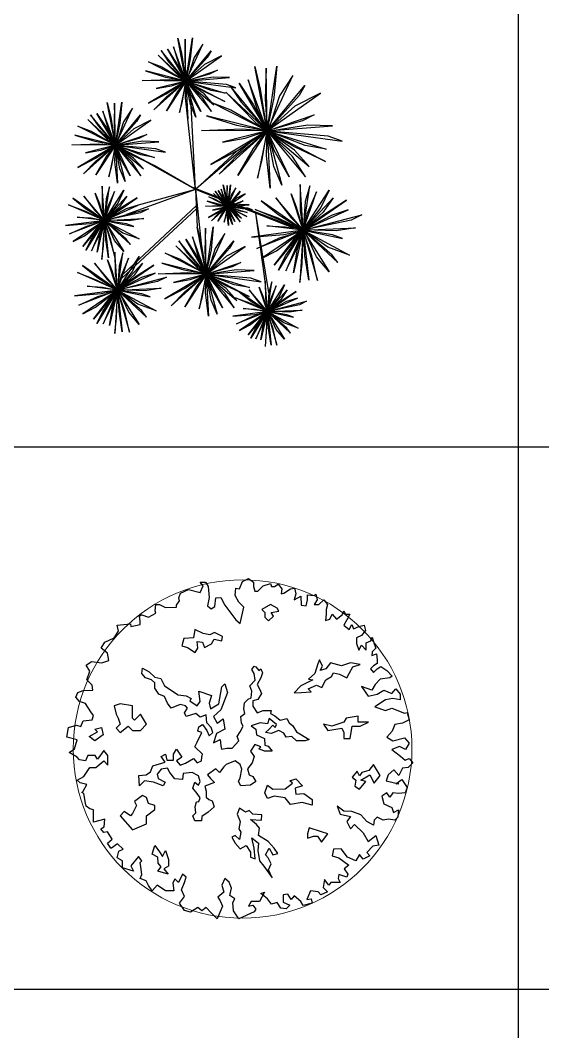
# Model space of a CAD drawing. Header units: millimetres. Extents: x -4017 to 59953, y -688 to 66564.
# Drawn here: x 44134 to 46350, y 18640 to 22935 of the extents above; entities that cross this region are included whole.
import ezdxf

# ---------------------------------------------------------------- set-up
doc = ezdxf.new("R2010")
doc.units = ezdxf.units.MM
doc.layers.add('www.cad-blocks.net', color=7, linetype='Continuous')

# ---------------------------------------------------------------- blocks, each defined once
blk = doc.blocks.new('A$C516926BB')
for p, q in [((48.7041, 38.5194), (48.7041, 0)), ((0, 11.7477), (60.3118, 11.7477)), ((0, 9.4442), (62.4121, 9.4442))]:
    blk.add_line(p, q)
blk = doc.blocks.new('A$C38D20F8C')
for p, q in [((0.4754, 1.3094), (0.491, 1.2458)), ((0.5102, 1.1273), (0.4754, 1.3094)), ((0.5072, 1.3055), (0.5051, 1.217)), ((0.5102, 1.1273), (0.5072, 1.3055)), ((0.5102, 1.1273), (0.5376, 1.3104)), ((0.5376, 1.3104), (0.5289, 1.2212)), ((0.4052, 1.2565), (0.437, 1.2093)), ((0.5102, 1.1273), (0.4052, 1.2565)), ((0.4316, 1.2624), (0.4721, 1.2009)), ((0.5102, 1.1273), (0.4316, 1.2624)), ((0.4569, 1.2724), (0.4812, 1.1911)), ((0.5102, 1.1273), (0.4569, 1.2724)), ((0.491, 1.2458), (0.5095, 1.1279)), ((0.5102, 1.1273), (0.5827, 1.2843)), ((0.5102, 1.1273), (0.6171, 1.2559)), ((0.5827, 1.2843), (0.5451, 1.2269)), ((0.6171, 1.2559), (0.6005, 1.2276)), ((0.3515, 1.2085), (0.4075, 1.1876)), ((0.5102, 1.1273), (0.3515, 1.2085)), ((0.3932, 1.2371), (0.4784, 1.1504)), ((0.5102, 1.1273), (0.3932, 1.2371)), ((0.437, 1.2093), (0.5097, 1.1287)), ((0.5051, 1.217), (0.5102, 1.1309)), ((0.5289, 1.2212), (0.5093, 1.1267)), ((0.5102, 1.1273), (0.6612, 1.2345)), ((0.5451, 1.2269), (0.5127, 1.1247)), ((0.6005, 1.2276), (0.5129, 1.1292)), ((0.6612, 1.2345), (0.5886, 1.1974)), ((0.339, 1.1706), (0.4236, 1.1441)), ((0.5102, 1.1273), (0.339, 1.1706)), ((0.4075, 1.1876), (0.5102, 1.1273)), ((0.4721, 1.2009), (0.5084, 1.1295)), ((0.4812, 1.1911), (0.5094, 1.1273)), ((0.5102, 1.1273), (0.6438, 1.1734)), ((0.5886, 1.1974), (0.5111, 1.1276)), ((0.6438, 1.1734), (0.6104, 1.156)), ((0.8024, 1.1883), (0.8259, 1.0928)), ((0.8546, 0.9151), (0.8024, 1.1883)), ((0.8501, 1.1823), (0.8469, 1.0497)), ((0.8546, 0.9151), (0.8501, 1.1823)), ((0.8546, 0.9151), (0.8957, 1.1897)), ((0.8957, 1.1897), (0.8827, 1.056)), ((0.3251, 1.1291), (0.4398, 1.1336)), ((0.5102, 1.1273), (0.3251, 1.1291)), ((0.5102, 1.1273), (0.3509, 1.0329)), ((0.5102, 1.1273), (0.3748, 1.0053)), ((0.5102, 1.1273), (0.3843, 1.0955)), ((0.4236, 1.1441), (0.5093, 1.1287)), ((0.426, 1.0724), (0.5102, 1.1273)), ((0.5102, 1.1273), (0.4275, 1.0012)), ((0.4277, 1.0599), (0.5102, 1.1273)), ((0.4398, 1.1336), (0.5091, 1.1279)), ((0.4487, 1.1069), (0.5112, 1.1274)), ((0.4719, 1.0775), (0.5102, 1.1273)), ((0.4784, 1.1504), (0.5088, 1.1297)), ((0.5102, 1.1273), (0.4831, 0.9938)), ((0.4957, 1.0418), (0.5102, 1.1273)), ((0.5081, 1.0565), (0.5102, 1.1273)), ((0.5102, 1.1273), (0.6948, 1.1417)), ((0.6179, 1.0865), (0.5102, 1.1273)), ((0.5823, 1.0548), (0.5102, 1.1273)), ((0.5296, 1.0271), (0.5102, 1.1273)), ((0.5102, 1.1273), (0.6184, 0.9973)), ((0.5102, 1.1273), (0.6769, 1.0759)), ((0.5102, 1.1273), (0.5522, 0.9735)), ((0.5102, 1.1273), (0.6754, 1.041)), ((0.5102, 1.1273), (0.629, 1.0264)), ((0.5102, 1.1273), (0.5191, 0.9656)), ((0.5102, 1.1273), (0.573, 0.9979)), ((0.5102, 1.1273), (0.7226, 1.0983)), ((0.6104, 1.156), (0.5111, 1.1276)), ((0.5302, 1.0724), (0.5111, 1.1276)), ((0.5879, 1.0729), (0.5114, 1.1269)), ((0.5874, 1.0826), (0.512, 1.1252)), ((0.6253, 1.1442), (0.5127, 1.126)), ((0.6827, 1.1126), (0.5159, 1.1265)), ((0.6948, 1.1417), (0.6253, 1.1442)), ((0.7367, 1.1178), (0.7974, 1.0255)), ((0.8546, 0.9151), (0.7367, 1.1178)), ((0.7746, 1.1327), (0.8111, 1.0108)), ((0.8546, 0.9151), (0.7746, 1.1327)), ((0.8546, 0.9151), (0.9633, 1.1506)), ((0.9633, 1.1506), (0.9069, 1.0644)), ((0.3843, 1.0955), (0.4487, 1.1069)), ((0.4275, 1.0012), (0.4719, 1.0775)), ((0.6754, 1.041), (0.5874, 1.0826)), ((0.6769, 1.0759), (0.6179, 1.0865)), ((0.6791, 1.0798), (0.8069, 0.9498)), ((0.8546, 0.9151), (0.6791, 1.0798)), ((0.7226, 1.0983), (0.6827, 1.1126)), ((0.6972, 1.1089), (0.7448, 1.0381)), ((0.8546, 0.9151), (0.6972, 1.1089)), ((0.8259, 1.0928), (0.8536, 0.916)), ((0.8546, 0.9151), (1.015, 1.108)), ((0.8546, 0.9151), (1.0811, 1.0758)), ((1.0811, 1.0758), (0.9722, 1.0203)), ((1.015, 1.108), (0.9901, 1.0655)), ((0.1761, 1.0367), (0.1917, 0.9731)), ((0.2109, 0.8545), (0.1761, 1.0367)), ((0.2079, 1.0327), (0.2057, 0.9443)), ((0.2109, 0.8545), (0.2079, 1.0327)), ((0.2109, 0.8545), (0.2383, 1.0377)), ((0.2383, 1.0377), (0.2296, 0.9485)), ((0.3509, 1.0329), (0.426, 1.0724)), ((0.3748, 1.0053), (0.4277, 1.0599)), ((0.4831, 0.9938), (0.4957, 1.0418)), ((0.5191, 0.9656), (0.5081, 1.0565)), ((0.573, 0.9979), (0.5302, 1.0724)), ((0.5509, 0.6667), (0.5312, 1.0504)), ((0.6184, 0.9973), (0.5823, 1.0548)), ((0.629, 1.0264), (0.5879, 1.0729)), ((0.6165, 1.0369), (0.7006, 1.0055)), ((0.8546, 0.9151), (0.6165, 1.0369)), ((0.7448, 1.0381), (0.8539, 0.9172)), ((0.8469, 1.0497), (0.8546, 0.9205)), ((0.8827, 1.056), (0.8532, 0.9142)), ((0.9069, 1.0644), (0.8584, 0.9112)), ((0.9901, 1.0655), (0.8586, 0.9179)), ((0.1322, 0.9897), (0.1727, 0.9282)), ((0.2109, 0.8545), (0.1322, 0.9897)), ((0.1575, 0.9997), (0.1819, 0.9184)), ((0.2109, 0.8545), (0.1575, 0.9997)), ((0.2109, 0.8545), (0.2833, 1.0116)), ((0.2833, 1.0116), (0.2458, 0.9541)), ((0.5522, 0.9735), (0.5296, 1.0271)), ((0.7006, 1.0055), (0.8546, 0.9151)), ((0.7974, 1.0255), (0.852, 0.9184)), ((0.8111, 1.0108), (0.8534, 0.9151)), ((0.9722, 1.0203), (0.856, 0.9155)), ((0.0938, 0.9644), (0.1791, 0.8777)), ((0.2109, 0.8545), (0.0938, 0.9644)), ((0.1059, 0.9838), (0.1376, 0.9366)), ((0.2109, 0.8545), (0.1059, 0.9838)), ((0.1917, 0.9731), (0.2102, 0.8552)), ((0.2296, 0.9485), (0.2099, 0.854)), ((0.2109, 0.8545), (0.3178, 0.9831)), ((0.2109, 0.8545), (0.3619, 0.9617)), ((0.2458, 0.9541), (0.2134, 0.852)), ((0.3012, 0.9548), (0.2135, 0.8564)), ((0.3619, 0.9617), (0.2893, 0.9247)), ((0.3178, 0.9831), (0.3012, 0.9548)), ((0.5509, 0.6667), (0.5191, 0.9656)), ((0.5979, 0.98), (0.7248, 0.9403)), ((0.8546, 0.9151), (0.5979, 0.98)), ((0.8069, 0.9498), (0.8526, 0.9186)), ((0.8546, 0.9151), (1.055, 0.9842)), ((1.0049, 0.9582), (0.856, 0.9155)), ((1.055, 0.9842), (1.0049, 0.9582)), ((0.0521, 0.9358), (0.1082, 0.9149)), ((0.2109, 0.8545), (0.0521, 0.9358)), ((0.1082, 0.9149), (0.2109, 0.8545)), ((0.1376, 0.9366), (0.2104, 0.856)), ((0.1727, 0.9282), (0.2091, 0.8568)), ((0.1819, 0.9184), (0.2101, 0.8546)), ((0.2057, 0.9443), (0.2108, 0.8582)), ((0.2893, 0.9247), (0.2118, 0.8549)), ((0.5769, 0.9178), (0.749, 0.9245)), ((0.8546, 0.9151), (0.5769, 0.9178)), ((0.8546, 0.9151), (0.6157, 0.7735)), ((0.8546, 0.9151), (0.6515, 0.732)), ((0.8546, 0.9151), (0.6657, 0.8674)), ((0.7248, 0.9403), (0.8532, 0.9172)), ((0.7284, 0.8327), (0.8546, 0.9151)), ((0.8546, 0.9151), (0.7306, 0.7259)), ((0.7309, 0.814), (0.8546, 0.9151)), ((0.749, 0.9245), (0.853, 0.916)), ((0.7623, 0.8844), (0.8561, 0.9152)), ((0.7971, 0.8403), (0.8546, 0.9151)), ((0.8546, 0.9151), (0.8139, 0.7149)), ((0.8328, 0.7869), (0.8546, 0.9151)), ((0.8515, 0.809), (0.8546, 0.9151)), ((0.8546, 0.9151), (1.1315, 0.9366)), ((1.0162, 0.8539), (0.8546, 0.9151)), ((0.9627, 0.8064), (0.8546, 0.9151)), ((0.8838, 0.7649), (0.8546, 0.9151)), ((0.8546, 0.9151), (1.0169, 0.7201)), ((0.8546, 0.9151), (1.1046, 0.8379)), ((0.8546, 0.9151), (0.9176, 0.6844)), ((0.8546, 0.9151), (1.1023, 0.7856)), ((0.8546, 0.9151), (1.0328, 0.7638)), ((0.8546, 0.9151), (0.868, 0.6725)), ((0.8546, 0.9151), (0.9488, 0.721)), ((0.8546, 0.9151), (1.1732, 0.8716)), ((0.8846, 0.8327), (0.856, 0.9155)), ((0.9712, 0.8336), (0.8564, 0.9145)), ((0.9704, 0.848), (0.8573, 0.9119)), ((1.0273, 0.9404), (0.8584, 0.9131)), ((1.1133, 0.893), (0.8632, 0.9139)), ((1.1315, 0.9366), (1.0273, 0.9404)), ((0.0257, 0.8563), (0.1404, 0.8609)), ((0.0397, 0.8978), (0.1243, 0.8714)), ((0.2109, 0.8545), (0.0397, 0.8978)), ((0.1243, 0.8714), (0.2099, 0.856)), ((0.1404, 0.8609), (0.2098, 0.8552)), ((0.1791, 0.8777), (0.2095, 0.8569)), ((0.2109, 0.8545), (0.3444, 0.9007)), ((0.2109, 0.8545), (0.3955, 0.8689)), ((0.311, 0.8833), (0.2118, 0.8549)), ((0.326, 0.8715), (0.2134, 0.8532)), ((0.3444, 0.9007), (0.311, 0.8833)), ((0.3955, 0.8689), (0.326, 0.8715)), ((0.7915, 0.8739), (0.5537, 0.6693)), ((0.6657, 0.8674), (0.7623, 0.8844)), ((1.1732, 0.8716), (1.1133, 0.893)), ((0.2109, 0.8545), (0.0257, 0.8563)), ((0.2109, 0.8545), (0.0516, 0.7602)), ((0.2109, 0.8545), (0.0754, 0.7325)), ((0.2109, 0.8545), (0.085, 0.8228)), ((0.085, 0.8228), (0.1493, 0.8341)), ((0.1267, 0.7996), (0.2109, 0.8545)), ((0.2109, 0.8545), (0.1282, 0.7284)), ((0.1284, 0.7872), (0.2109, 0.8545)), ((0.1493, 0.8341), (0.2119, 0.8546)), ((0.1726, 0.8047), (0.2109, 0.8545)), ((0.2109, 0.8545), (0.1837, 0.7211)), ((0.1963, 0.7691), (0.2109, 0.8545)), ((0.2088, 0.7838), (0.2109, 0.8545)), ((0.3186, 0.8138), (0.2109, 0.8545)), ((0.2829, 0.7821), (0.2109, 0.8545)), ((0.2303, 0.7544), (0.2109, 0.8545)), ((0.2109, 0.8545), (0.3191, 0.7246)), ((0.2109, 0.8545), (0.3775, 0.8031)), ((0.2109, 0.8545), (0.2529, 0.7008)), ((0.2109, 0.8545), (0.376, 0.7682)), ((0.2109, 0.8545), (0.3297, 0.7537)), ((0.2109, 0.8545), (0.2198, 0.6929)), ((0.2109, 0.8545), (0.2736, 0.7252)), ((0.2109, 0.8545), (0.4232, 0.8256)), ((0.2309, 0.7996), (0.2118, 0.8549)), ((0.2886, 0.8002), (0.212, 0.8542)), ((0.288, 0.8098), (0.2126, 0.8524)), ((0.3833, 0.8398), (0.2166, 0.8538)), ((0.4232, 0.8256), (0.3833, 0.8398)), ((0.7284, 0.8327), (0.5509, 0.6667)), ((0.6157, 0.7735), (0.7284, 0.8327)), ((0.7306, 0.7259), (0.7971, 0.8403)), ((0.9488, 0.721), (0.8846, 0.8327)), ((1.1023, 0.7856), (0.9704, 0.848)), ((1.0328, 0.7638), (0.9712, 0.8336)), ((1.1046, 0.8379), (1.0162, 0.8539)), ((0.0516, 0.7602), (0.1267, 0.7996)), ((0.0754, 0.7325), (0.1284, 0.7872)), ((0.1282, 0.7284), (0.1726, 0.8047)), ((0.2198, 0.6929), (0.2088, 0.7838)), ((0.2736, 0.7252), (0.2309, 0.7996)), ((0.3191, 0.7246), (0.2829, 0.7821)), ((0.376, 0.7682), (0.288, 0.8098)), ((0.3297, 0.7537), (0.2886, 0.8002)), ((0.5509, 0.6667), (0.2935, 0.8114)), ((0.3775, 0.8031), (0.3186, 0.8138)), ((0.6515, 0.732), (0.7309, 0.814)), ((0.8139, 0.7149), (0.8328, 0.7869)), ((0.868, 0.6725), (0.8515, 0.809)), ((1.0169, 0.7201), (0.9627, 0.8064)), ((0.1837, 0.7211), (0.1963, 0.7691)), ((0.2529, 0.7008), (0.2303, 0.7544)), ((0.5509, 0.6667), (0.376, 0.7682)), ((0.9176, 0.6844), (0.8838, 0.7649)), ((0.9948, 0.6875), (0.9952, 0.5775)), ((1.0082, 0.4936), (0.9948, 0.6875)), ((0.126, 0.6516), (0.1426, 0.6102)), ((0.1651, 0.5355), (0.126, 0.6516)), ((0.1551, 0.6809), (0.1554, 0.5984)), ((0.1651, 0.5355), (0.1551, 0.6809)), ((0.1651, 0.5355), (0.1855, 0.6775)), ((0.1651, 0.5355), (0.2473, 0.6636)), ((0.1651, 0.5355), (0.2068, 0.658)), ((0.1855, 0.6775), (0.1713, 0.6271)), ((0.2068, 0.658), (0.1769, 0.5867)), ((0.2473, 0.6636), (0.2214, 0.6082)), ((0.5509, 0.6667), (0.2584, 0.5602)), ((0.5509, 0.6667), (0.3083, 0.6)), ((1.0044, 0.4921), (0.529, 0.679)), ((0.5509, 0.6667), (0.5751, 0.4369)), ((0.5509, 0.6667), (0.5579, 0.5069)), ((0.9706, 0.5012), (0.5509, 0.6667)), ((0.6278, 0.6499), (0.6704, 0.6065)), ((0.6863, 0.595), (0.6278, 0.6499)), ((0.6338, 0.6596), (0.6497, 0.636)), ((0.6863, 0.595), (0.6338, 0.6596)), ((0.647, 0.6625), (0.6672, 0.6318)), ((0.6863, 0.595), (0.647, 0.6625)), ((0.6596, 0.6675), (0.6718, 0.6269)), ((0.6863, 0.595), (0.6596, 0.6675)), ((0.6689, 0.686), (0.6767, 0.6542)), ((0.6863, 0.595), (0.6689, 0.686)), ((0.6767, 0.6542), (0.686, 0.5953)), ((0.6848, 0.684), (0.6837, 0.6398)), ((0.6863, 0.595), (0.6848, 0.684)), ((0.6863, 0.595), (0.7, 0.6865)), ((0.6863, 0.595), (0.7225, 0.6735)), ((0.6863, 0.595), (0.7398, 0.6593)), ((0.6863, 0.595), (0.7618, 0.6485)), ((0.7315, 0.6451), (0.6876, 0.5959)), ((0.7038, 0.6447), (0.6876, 0.5937)), ((0.7, 0.6865), (0.6957, 0.6419)), ((0.7225, 0.6735), (0.7038, 0.6447)), ((0.7618, 0.6485), (0.7255, 0.63)), ((0.7398, 0.6593), (0.7315, 0.6451)), ((0.9561, 0.6485), (0.9782, 0.5932)), ((1.0082, 0.4936), (0.9561, 0.6485)), ((1.0082, 0.4936), (1.0354, 0.6829)), ((1.0082, 0.4936), (1.1177, 0.6644)), ((1.0082, 0.4936), (1.0637, 0.657)), ((1.0354, 0.6829), (1.0164, 0.6157)), ((1.0637, 0.657), (1.0238, 0.5619)), ((1.1177, 0.6644), (1.0833, 0.5905)), ((0.0124, 0.602), (0.0838, 0.5751)), ((0.1651, 0.5355), (0.0124, 0.602)), ((0.0306, 0.6294), (0.084, 0.5864)), ((0.1651, 0.5355), (0.0306, 0.6294)), ((0.0772, 0.6389), (0.1254, 0.5757)), ((0.1651, 0.5355), (0.0772, 0.6389)), ((0.1426, 0.6102), (0.1651, 0.5355)), ((0.1651, 0.5355), (0.26, 0.6388)), ((0.1651, 0.5355), (0.303, 0.6309)), ((0.1713, 0.6271), (0.1651, 0.5355)), ((0.2214, 0.6082), (0.1651, 0.5355)), ((0.26, 0.6388), (0.2285, 0.5927)), ((0.303, 0.6309), (0.2291, 0.584)), ((0.6007, 0.6166), (0.643, 0.6034)), ((0.6863, 0.595), (0.6007, 0.6166)), ((0.6069, 0.6356), (0.635, 0.6251)), ((0.6863, 0.595), (0.6069, 0.6356)), ((0.635, 0.6251), (0.6863, 0.595)), ((0.643, 0.6034), (0.6859, 0.5957)), ((0.6497, 0.636), (0.6861, 0.5957)), ((0.6672, 0.6318), (0.6854, 0.5961)), ((0.6704, 0.6065), (0.6856, 0.5961)), ((0.6718, 0.6269), (0.6859, 0.595)), ((0.6837, 0.6398), (0.6863, 0.5968)), ((0.6957, 0.6419), (0.6859, 0.5947)), ((0.6863, 0.595), (0.7531, 0.618)), ((0.6863, 0.595), (0.7786, 0.6021)), ((0.7255, 0.63), (0.6868, 0.5951)), ((0.7364, 0.6093), (0.6868, 0.5951)), ((0.7439, 0.6034), (0.6876, 0.5943)), ((0.7531, 0.618), (0.7364, 0.6093)), ((0.7786, 0.6021), (0.7439, 0.6034)), ((0.8288, 0.6188), (0.9, 0.5615)), ((1.0082, 0.4936), (0.8288, 0.6188)), ((0.891, 0.6315), (0.9552, 0.5472)), ((1.0082, 0.4936), (0.891, 0.6315)), ((1.0082, 0.4936), (1.1347, 0.6313)), ((1.0082, 0.4936), (1.192, 0.6209)), ((1.0164, 0.6157), (1.0082, 0.4936)), ((1.1347, 0.6313), (1.0927, 0.5698)), ((1.192, 0.6209), (1.0934, 0.5583)), ((0.0838, 0.5751), (0.1651, 0.5355)), ((0.084, 0.5864), (0.1651, 0.5355)), ((0.1254, 0.5757), (0.1651, 0.5355)), ((0.1554, 0.5984), (0.1651, 0.5355)), ((0.1651, 0.5355), (0.3083, 0.6)), ((0.1651, 0.5355), (0.3516, 0.585)), ((0.2568, 0.5839), (0.1651, 0.5355)), ((0.1769, 0.5867), (0.166, 0.5353)), ((0.2285, 0.5927), (0.1661, 0.5359)), ((0.2291, 0.584), (0.1665, 0.5375)), ((0.3175, 0.5678), (0.1702, 0.5368)), ((0.5548, 0.5852), (0.2374, 0.2887)), ((0.5548, 0.5988), (0.2437, 0.3076)), ((0.3083, 0.6), (0.2568, 0.5839)), ((0.3516, 0.585), (0.3175, 0.5678)), ((0.5937, 0.5959), (0.6511, 0.5981)), ((0.6863, 0.595), (0.5937, 0.5959)), ((0.6863, 0.595), (0.6067, 0.5478)), ((0.6067, 0.5478), (0.6442, 0.5675)), ((0.6863, 0.595), (0.6186, 0.5339)), ((0.6186, 0.5339), (0.6451, 0.5613)), ((0.6863, 0.595), (0.6234, 0.5791)), ((0.6234, 0.5791), (0.6555, 0.5847)), ((0.6442, 0.5675), (0.6863, 0.595)), ((0.6863, 0.595), (0.645, 0.5319)), ((0.645, 0.5319), (0.6672, 0.57)), ((0.6451, 0.5613), (0.6863, 0.595)), ((0.6511, 0.5981), (0.6858, 0.5953)), ((0.6555, 0.5847), (0.6868, 0.595)), ((0.6672, 0.57), (0.6863, 0.595)), ((0.6863, 0.595), (0.6727, 0.5282)), ((0.679, 0.5522), (0.6863, 0.595)), ((0.6853, 0.5596), (0.6863, 0.595)), ((0.6908, 0.5141), (0.6853, 0.5596)), ((0.7402, 0.5746), (0.6863, 0.595)), ((0.7224, 0.5587), (0.6863, 0.595)), ((0.696, 0.5449), (0.6863, 0.595)), ((0.6863, 0.595), (0.7404, 0.53)), ((0.6863, 0.595), (0.7696, 0.5692)), ((0.6863, 0.595), (0.7073, 0.5181)), ((0.6863, 0.595), (0.7689, 0.5518)), ((0.6863, 0.595), (0.7457, 0.5445)), ((0.6863, 0.595), (0.6908, 0.5141)), ((0.6863, 0.595), (0.7177, 0.5303)), ((0.6863, 0.595), (0.7925, 0.5805)), ((0.6963, 0.5675), (0.6868, 0.5951)), ((0.7252, 0.5678), (0.6869, 0.5948)), ((0.7249, 0.5726), (0.6872, 0.5939)), ((0.7725, 0.5876), (0.6892, 0.5946)), ((0.7177, 0.5303), (0.6963, 0.5675)), ((0.7404, 0.53), (0.7224, 0.5587)), ((0.7689, 0.5518), (0.7249, 0.5726)), ((0.7457, 0.5445), (0.7252, 0.5678)), ((0.7696, 0.5692), (0.7402, 0.5746)), ((0.7925, 0.5805), (0.7725, 0.5876)), ((0.8045, 0.5823), (0.8998, 0.5465)), ((1.0082, 0.4936), (0.8045, 0.5823)), ((0.8471, 0.2773), (0.8068, 0.5658)), ((0.8615, 0.2295), (0.8072, 0.5657)), ((0.9, 0.5615), (1.0082, 0.4936)), ((0.9782, 0.5932), (1.0082, 0.4936)), ((0.9952, 0.5775), (1.0082, 0.4936)), ((1.0833, 0.5905), (1.0082, 0.4936)), ((1.0082, 0.4936), (1.199, 0.5796)), ((1.0082, 0.4936), (1.2567, 0.5596)), ((1.0238, 0.5619), (1.0093, 0.4934)), ((1.0927, 0.5698), (1.0095, 0.4942)), ((1.199, 0.5796), (1.1304, 0.5581)), ((1.2567, 0.5596), (1.2114, 0.5367)), ((0.1651, 0.5355), (0, 0.5133)), ((0, 0.5133), (0.1029, 0.522)), ((0.1651, 0.5355), (0.0171, 0.4778)), ((0.1651, 0.5355), (0.0324, 0.4452)), ((0.0491, 0.5498), (0.1079, 0.5468)), ((0.1651, 0.5355), (0.0491, 0.5498)), ((0.1651, 0.5355), (0.0728, 0.4244)), ((0.0801, 0.4702), (0.1651, 0.5355)), ((0.1651, 0.5355), (0.0858, 0.4084)), ((0.0897, 0.5108), (0.1645, 0.5341)), ((0.1029, 0.522), (0.1642, 0.5348)), ((0.1079, 0.5468), (0.166, 0.5355)), ((0.1089, 0.454), (0.1648, 0.5341)), ((0.1651, 0.5355), (0.11, 0.406)), ((0.1651, 0.5355), (0.1337, 0.3999)), ((0.1393, 0.4655), (0.1638, 0.5333)), ((0.1393, 0.5113), (0.1642, 0.5332)), ((0.1463, 0.4752), (0.1644, 0.5354)), ((0.1651, 0.5355), (0.1543, 0.3689)), ((0.1612, 0.4275), (0.1646, 0.5348)), ((0.1923, 0.4536), (0.1642, 0.5359)), ((0.1651, 0.5355), (0.3316, 0.5432)), ((0.1651, 0.5355), (0.1823, 0.376)), ((0.1651, 0.5355), (0.3119, 0.4566)), ((0.1651, 0.5355), (0.2473, 0.4033)), ((0.1651, 0.5355), (0.21, 0.375)), ((0.1651, 0.5355), (0.2749, 0.4325)), ((0.1651, 0.5355), (0.2895, 0.5092)), ((0.1705, 0.4547), (0.1655, 0.5322)), ((0.243, 0.4816), (0.166, 0.5353)), ((0.2578, 0.5209), (0.166, 0.5353)), ((0.2074, 0.4504), (0.1671, 0.538)), ((0.2698, 0.5332), (0.1672, 0.5369)), ((0.257, 0.456), (0.1677, 0.5341)), ((0.2895, 0.5092), (0.2578, 0.5209)), ((0.3316, 0.5432), (0.2698, 0.5332)), ((0.6727, 0.5282), (0.679, 0.5522)), ((0.7073, 0.5181), (0.696, 0.5449)), ((0.8998, 0.5465), (1.0082, 0.4936)), ((0.9552, 0.5472), (1.0082, 0.4936)), ((1.1304, 0.5581), (1.0082, 0.4936)), ((1.0934, 0.5583), (1.01, 0.4963)), ((1.2114, 0.5367), (1.0149, 0.4954)), ((0.0171, 0.4778), (0.0897, 0.5108)), ((0.0728, 0.4244), (0.1393, 0.5113)), ((0.1337, 0.3999), (0.1463, 0.4752)), ((0.3119, 0.4566), (0.243, 0.4816)), ((0.5579, 0.5069), (0.5751, 0.4369)), ((0.5962, 0.3066), (0.5579, 0.5069)), ((0.5929, 0.5026), (0.5905, 0.4053)), ((0.5962, 0.3066), (0.5929, 0.5026)), ((0.5962, 0.3066), (0.6263, 0.508)), ((0.5962, 0.3066), (0.6759, 0.4793)), ((0.6263, 0.508), (0.6168, 0.4099)), ((0.6759, 0.4793), (0.6346, 0.4161)), ((1.0082, 0.4936), (0.788, 0.464)), ((0.788, 0.464), (0.9253, 0.4756)), ((1.0082, 0.4936), (0.8108, 0.4166)), ((1.0082, 0.4936), (0.8312, 0.3733)), ((0.8535, 0.5127), (0.9319, 0.5088)), ((1.0082, 0.4936), (0.8535, 0.5127)), ((1.0082, 0.4936), (0.8851, 0.3454)), ((0.8948, 0.4065), (1.0082, 0.4936)), ((1.0082, 0.4936), (0.9024, 0.3241)), ((0.9076, 0.4607), (1.0073, 0.4918)), ((0.9253, 0.4756), (1.007, 0.4927)), ((0.9319, 0.5088), (1.0094, 0.4936)), ((0.9332, 0.385), (1.0078, 0.4918)), ((1.0082, 0.4936), (0.9346, 0.321)), ((1.0082, 0.4936), (0.9662, 0.3129)), ((0.9737, 0.4002), (1.0064, 0.4907)), ((0.9737, 0.4613), (1.0069, 0.4905)), ((0.9831, 0.4133), (1.0072, 0.4935)), ((1.0082, 0.4936), (0.9938, 0.2715)), ((1.0029, 0.3496), (1.0075, 0.4927)), ((1.0444, 0.3845), (1.007, 0.4941)), ((1.0082, 0.4936), (1.2301, 0.5039)), ((1.0082, 0.4936), (1.031, 0.281)), ((1.0082, 0.4936), (1.2039, 0.3884)), ((1.0082, 0.4936), (1.1178, 0.3174)), ((1.0082, 0.4936), (1.068, 0.2796)), ((1.0082, 0.4936), (1.1546, 0.3563)), ((1.0082, 0.4936), (1.1741, 0.4585)), ((1.0154, 0.3859), (1.0087, 0.4892)), ((1.112, 0.4217), (1.0093, 0.4934)), ((1.1317, 0.4742), (1.0093, 0.4934)), ((1.0645, 0.3802), (1.0108, 0.497)), ((1.1478, 0.4905), (1.011, 0.4955)), ((1.1306, 0.3876), (1.0116, 0.4917)), ((1.1741, 0.4585), (1.1317, 0.4742)), ((1.2301, 0.5039), (1.1478, 0.4905)), ((0.0324, 0.4452), (0.0801, 0.4702)), ((0.0858, 0.4084), (0.1089, 0.454)), ((0.11, 0.406), (0.1393, 0.4655)), ((0.1823, 0.376), (0.1705, 0.4547)), ((0.21, 0.375), (0.1923, 0.4536)), ((0.2473, 0.4033), (0.2074, 0.4504)), ((0.2749, 0.4325), (0.257, 0.456)), ((0.4807, 0.4487), (0.5156, 0.3968)), ((0.5962, 0.3066), (0.4807, 0.4487)), ((0.5097, 0.4552), (0.5542, 0.3876)), ((0.5962, 0.3066), (0.5097, 0.4552)), ((0.5375, 0.4662), (0.5643, 0.3768)), ((0.5962, 0.3066), (0.5375, 0.4662)), ((0.5751, 0.4369), (0.5955, 0.3073)), ((0.5962, 0.3066), (0.7138, 0.448)), ((0.7138, 0.448), (0.6956, 0.4169)), ((0.8108, 0.4166), (0.9076, 0.4607)), ((0.8851, 0.3454), (0.9737, 0.4613)), ((0.1543, 0.3689), (0.1612, 0.4275)), ((0.2094, 0.4011), (0.2097, 0.3095)), ((0.2206, 0.2396), (0.2094, 0.4011)), ((0.2206, 0.2396), (0.2432, 0.3973)), ((0.2432, 0.3973), (0.2274, 0.3413)), ((0.4216, 0.3959), (0.4832, 0.3729)), ((0.5962, 0.3066), (0.4216, 0.3959)), ((0.4674, 0.4274), (0.5612, 0.332)), ((0.5962, 0.3066), (0.4674, 0.4274)), ((0.5156, 0.3968), (0.5956, 0.3081)), ((0.5542, 0.3876), (0.5942, 0.309)), ((0.5905, 0.4053), (0.5961, 0.3106)), ((0.6168, 0.4099), (0.5952, 0.3059)), ((0.5962, 0.3066), (0.7623, 0.4245)), ((0.6346, 0.4161), (0.599, 0.3038)), ((0.6956, 0.4169), (0.5991, 0.3086)), ((0.7623, 0.4245), (0.6824, 0.3837)), ((0.8312, 0.3733), (0.8948, 0.4065)), ((0.9346, 0.321), (0.9737, 0.4002)), ((0.9662, 0.3129), (0.9831, 0.4133)), ((1.2039, 0.3884), (1.112, 0.4217)), ((1.1546, 0.3563), (1.1306, 0.3876)), ((0.0711, 0.3439), (0.1304, 0.2962)), ((0.2206, 0.2396), (0.0711, 0.3439)), ((0.1229, 0.3544), (0.1764, 0.2842)), ((0.2206, 0.2396), (0.1229, 0.3544)), ((0.1771, 0.3686), (0.1955, 0.3225)), ((0.2206, 0.2396), (0.1771, 0.3686)), ((0.2206, 0.2396), (0.3118, 0.3819)), ((0.2206, 0.2396), (0.2668, 0.3757)), ((0.2206, 0.2396), (0.326, 0.3543)), ((0.2206, 0.2396), (0.3737, 0.3456)), ((0.2668, 0.3757), (0.2336, 0.2965)), ((0.3118, 0.3819), (0.2831, 0.3203)), ((0.326, 0.3543), (0.291, 0.3031)), ((0.3737, 0.3456), (0.2916, 0.2935)), ((0.4079, 0.3542), (0.501, 0.3251)), ((0.5962, 0.3066), (0.4079, 0.3542)), ((0.4832, 0.3729), (0.5962, 0.3066)), ((0.5643, 0.3768), (0.5953, 0.3066)), ((0.5962, 0.3066), (0.7431, 0.3573)), ((0.6824, 0.3837), (0.5972, 0.3069)), ((0.7431, 0.3573), (0.7064, 0.3382)), ((0.9024, 0.3241), (0.9332, 0.385)), ((0.9938, 0.2715), (1.0029, 0.3496)), ((1.031, 0.281), (1.0154, 0.3859)), ((1.068, 0.2796), (1.0444, 0.3845)), ((1.1178, 0.3174), (1.0645, 0.3802)), ((0.0508, 0.3135), (0.1302, 0.2836)), ((0.2206, 0.2396), (0.0508, 0.3135)), ((0.1955, 0.3225), (0.2206, 0.2396)), ((0.2097, 0.3095), (0.2206, 0.2396)), ((0.2274, 0.3413), (0.2206, 0.2396)), ((0.2831, 0.3203), (0.2206, 0.2396)), ((0.2206, 0.2396), (0.3796, 0.3112)), ((0.291, 0.3031), (0.2216, 0.24)), ((0.3796, 0.3112), (0.3224, 0.2933)), ((0.3926, 0.3085), (0.5187, 0.3135)), ((0.5962, 0.3066), (0.3926, 0.3085)), ((0.5962, 0.3066), (0.421, 0.2028)), ((0.5962, 0.3066), (0.4472, 0.1723)), ((0.5962, 0.3066), (0.4577, 0.2716)), ((0.501, 0.3251), (0.5952, 0.3081)), ((0.5036, 0.2462), (0.5962, 0.3066)), ((0.5962, 0.3066), (0.5052, 0.1678)), ((0.5055, 0.2325), (0.5962, 0.3066)), ((0.5187, 0.3135), (0.595, 0.3073)), ((0.5285, 0.2841), (0.5973, 0.3066)), ((0.554, 0.2518), (0.5962, 0.3066)), ((0.5612, 0.332), (0.5947, 0.3092)), ((0.5962, 0.3066), (0.5663, 0.1598)), ((0.5802, 0.2126), (0.5962, 0.3066)), ((0.5939, 0.2287), (0.5962, 0.3066)), ((0.5962, 0.3066), (0.7993, 0.3224)), ((0.7147, 0.2617), (0.5962, 0.3066)), ((0.6755, 0.2269), (0.5962, 0.3066)), ((0.6176, 0.1964), (0.5962, 0.3066)), ((0.5962, 0.3066), (0.7152, 0.1636)), ((0.5962, 0.3066), (0.7795, 0.25)), ((0.5962, 0.3066), (0.6424, 0.1374)), ((0.5962, 0.3066), (0.7779, 0.2116)), ((0.5962, 0.3066), (0.7269, 0.1956)), ((0.5962, 0.3066), (0.606, 0.1287)), ((0.5962, 0.3066), (0.6652, 0.1643)), ((0.5962, 0.3066), (0.8298, 0.2747)), ((0.7064, 0.3382), (0.5972, 0.3069)), ((0.6182, 0.2462), (0.5972, 0.3069)), ((0.6817, 0.2468), (0.5975, 0.3062)), ((0.6811, 0.2574), (0.5981, 0.3042)), ((0.7228, 0.3252), (0.5989, 0.3051)), ((0.7859, 0.2904), (0.6025, 0.3057)), ((0.7993, 0.3224), (0.7228, 0.3252)), ((0.1302, 0.2836), (0.2206, 0.2396)), ((0.1304, 0.2962), (0.2206, 0.2396)), ((0.1764, 0.2842), (0.2206, 0.2396)), ((0.2206, 0.2396), (0.4277, 0.2946)), ((0.3224, 0.2933), (0.2206, 0.2396)), ((0.2336, 0.2965), (0.2215, 0.2394)), ((0.2916, 0.2935), (0.222, 0.2419)), ((0.3899, 0.2755), (0.2261, 0.241)), ((0.4277, 0.2946), (0.3899, 0.2755)), ((0.4577, 0.2716), (0.5285, 0.2841)), ((0.7795, 0.25), (0.7147, 0.2617)), ((0.8298, 0.2747), (0.7859, 0.2904)), ((0.8471, 0.2773), (0.8474, 0.204)), ((0.856, 0.148), (0.8471, 0.2773)), ((0.856, 0.148), (0.8741, 0.2743)), ((0.856, 0.148), (0.9291, 0.2619)), ((0.8741, 0.2743), (0.8615, 0.2295)), ((0.9291, 0.2619), (0.9061, 0.2127)), ((0.2206, 0.2396), (0.0371, 0.2149)), ((0.0371, 0.2149), (0.1514, 0.2246)), ((0.2206, 0.2396), (0.056, 0.1754)), ((0.2206, 0.2396), (0.0731, 0.1393)), ((0.0917, 0.2555), (0.157, 0.2522)), ((0.2206, 0.2396), (0.0917, 0.2555)), ((0.2206, 0.2396), (0.118, 0.1161)), ((0.1261, 0.167), (0.2206, 0.2396)), ((0.2206, 0.2396), (0.1324, 0.0983)), ((0.1367, 0.2121), (0.2198, 0.238)), ((0.1514, 0.2246), (0.2195, 0.2388)), ((0.157, 0.2522), (0.2216, 0.2396)), ((0.158, 0.1491), (0.2202, 0.2381)), ((0.2206, 0.2396), (0.1592, 0.0957)), ((0.2206, 0.2396), (0.1856, 0.0889)), ((0.1918, 0.1618), (0.219, 0.2371)), ((0.1918, 0.2126), (0.2195, 0.237)), ((0.1997, 0.1726), (0.2197, 0.2394)), ((0.2206, 0.2396), (0.2086, 0.0545)), ((0.2162, 0.1196), (0.22, 0.2388)), ((0.2508, 0.1486), (0.2196, 0.24)), ((0.2206, 0.2396), (0.4055, 0.2481)), ((0.2206, 0.2396), (0.2396, 0.0624)), ((0.2206, 0.2396), (0.3836, 0.1519)), ((0.2206, 0.2396), (0.3119, 0.0927)), ((0.2206, 0.2396), (0.2704, 0.0612)), ((0.2206, 0.2396), (0.3425, 0.1252)), ((0.2206, 0.2396), (0.3588, 0.2103)), ((0.2266, 0.1498), (0.2209, 0.2359)), ((0.307, 0.1797), (0.2215, 0.2394)), ((0.3235, 0.2234), (0.2215, 0.2394)), ((0.2675, 0.1451), (0.2227, 0.2424)), ((0.3369, 0.237), (0.2229, 0.2412)), ((0.3226, 0.1512), (0.2234, 0.238)), ((0.3588, 0.2103), (0.3235, 0.2234)), ((0.4055, 0.2481), (0.3369, 0.237)), ((0.421, 0.2028), (0.5036, 0.2462)), ((0.4472, 0.1723), (0.5055, 0.2325)), ((0.5052, 0.1678), (0.554, 0.2518)), ((0.606, 0.1287), (0.5939, 0.2287)), ((0.6652, 0.1643), (0.6182, 0.2462)), ((0.7152, 0.1636), (0.6755, 0.2269)), ((0.7779, 0.2116), (0.6811, 0.2574)), ((0.7269, 0.1956), (0.6817, 0.2468)), ((0.7364, 0.2315), (0.7839, 0.1933)), ((0.856, 0.148), (0.7364, 0.2315)), ((0.7779, 0.24), (0.8207, 0.1838)), ((0.856, 0.148), (0.7779, 0.24)), ((0.8213, 0.2513), (0.836, 0.2144)), ((0.856, 0.148), (0.8213, 0.2513)), ((0.856, 0.148), (0.893, 0.257)), ((0.856, 0.148), (0.9403, 0.2399)), ((0.856, 0.148), (0.9786, 0.2329)), ((0.8615, 0.2295), (0.856, 0.148)), ((0.893, 0.257), (0.8665, 0.1936)), ((0.9403, 0.2399), (0.9124, 0.1989)), ((0.9786, 0.2329), (0.9129, 0.1912)), ((0.056, 0.1754), (0.1367, 0.2121)), ((0.118, 0.1161), (0.1918, 0.2126)), ((0.1856, 0.0889), (0.1997, 0.1726)), ((0.3836, 0.1519), (0.307, 0.1797)), ((0.5663, 0.1598), (0.5802, 0.2126)), ((0.6424, 0.1374), (0.6176, 0.1964)), ((0.7202, 0.2072), (0.7838, 0.1833)), ((0.856, 0.148), (0.7202, 0.2072)), ((0.7838, 0.1833), (0.856, 0.148)), ((0.7839, 0.1933), (0.856, 0.148)), ((0.8207, 0.1838), (0.856, 0.148)), ((0.836, 0.2144), (0.856, 0.148)), ((0.8474, 0.204), (0.856, 0.148)), ((0.9061, 0.2127), (0.856, 0.148)), ((0.856, 0.148), (0.9832, 0.2054)), ((0.856, 0.148), (1.0217, 0.192)), ((0.9375, 0.1911), (0.856, 0.148)), ((0.8665, 0.1936), (0.8568, 0.1479)), ((0.9124, 0.1989), (0.8569, 0.1484)), ((0.9129, 0.1912), (0.8572, 0.1499)), ((0.9915, 0.1768), (0.8605, 0.1492)), ((0.9832, 0.2054), (0.9375, 0.1911)), ((1.0217, 0.192), (0.9915, 0.1768)), ((0.0731, 0.1393), (0.1261, 0.167)), ((0.1324, 0.0983), (0.158, 0.1491)), ((0.1592, 0.0957), (0.1918, 0.1618)), ((0.2396, 0.0624), (0.2266, 0.1498)), ((0.2704, 0.0612), (0.2508, 0.1486)), ((0.3119, 0.0927), (0.2675, 0.1451)), ((0.3425, 0.1252), (0.3226, 0.1512)), ((0.856, 0.148), (0.7092, 0.1283)), ((0.7092, 0.1283), (0.8007, 0.1361)), ((0.856, 0.148), (0.7244, 0.0967)), ((0.856, 0.148), (0.7381, 0.0678)), ((0.7529, 0.1608), (0.8052, 0.1582)), ((0.856, 0.148), (0.7529, 0.1608)), ((0.856, 0.148), (0.774, 0.0493)), ((0.7804, 0.09), (0.856, 0.148)), ((0.856, 0.148), (0.7855, 0.035)), ((0.789, 0.1261), (0.8554, 0.1468)), ((0.8007, 0.1361), (0.8552, 0.1474)), ((0.8052, 0.1582), (0.8568, 0.1481)), ((0.806, 0.0757), (0.8558, 0.1469)), ((0.856, 0.148), (0.807, 0.033)), ((0.856, 0.148), (0.828, 0.0276)), ((0.833, 0.0858), (0.8548, 0.1461)), ((0.8331, 0.1265), (0.8552, 0.146)), ((0.8393, 0.0945), (0.8554, 0.148)), ((0.856, 0.148), (0.8464, 0)), ((0.8525, 0.0521), (0.8555, 0.1475)), ((0.8802, 0.0753), (0.8552, 0.1484)), ((0.856, 0.148), (1.004, 0.1549)), ((0.856, 0.148), (0.8713, 0.0063)), ((0.856, 0.148), (0.9865, 0.0779)), ((0.856, 0.148), (0.9291, 0.0306)), ((0.856, 0.148), (0.8959, 0.0054)), ((0.856, 0.148), (0.9536, 0.0565)), ((0.856, 0.148), (0.9666, 0.1247)), ((0.8608, 0.0763), (0.8563, 0.1451)), ((0.9252, 0.1001), (0.8568, 0.1479)), ((0.9384, 0.1351), (0.8568, 0.1479)), ((0.8936, 0.0724), (0.8578, 0.1503)), ((0.9491, 0.146), (0.8579, 0.1493)), ((0.9377, 0.0774), (0.8583, 0.1468)), ((0.9666, 0.1247), (0.9384, 0.1351)), ((1.004, 0.1549), (0.9491, 0.146)), ((0.2086, 0.0545), (0.2162, 0.1196)), ((0.7244, 0.0967), (0.789, 0.1261)), ((0.7381, 0.0678), (0.7804, 0.09)), ((0.774, 0.0493), (0.8331, 0.1265)), ((0.828, 0.0276), (0.8393, 0.0945)), ((0.9865, 0.0779), (0.9252, 0.1001)), ((0.7855, 0.035), (0.806, 0.0757)), ((0.807, 0.033), (0.833, 0.0858)), ((0.8713, 0.0063), (0.8608, 0.0763)), ((0.8959, 0.0054), (0.8802, 0.0753)), ((0.9291, 0.0306), (0.8936, 0.0724)), ((0.9536, 0.0565), (0.9377, 0.0774))]:
    blk.add_line(p, q)
blk = doc.blocks.new('A$C2994552B')
for points in [[(1.3787, 0.7198), (1.4166, 0.6915), (1.4353, 0.6736), (1.4531, 0.681), (1.4688, 0.6632), (1.4479, 0.643), (1.4248, 0.6401), (1.4092, 0.6095), (1.3883, 0.6326), (1.363, 0.6117), (1.3556, 0.5864), (1.4092, 0.573), (1.3965, 0.573), (1.4219, 0.5916), (1.4449, 0.5581), (1.4353, 0.535), (1.407, 0.532), (1.3839, 0.535), (1.3705, 0.5164), (1.3578, 0.535), (1.3369, 0.5216), (1.3451, 0.4888), (1.3787, 0.4732), (1.3861, 0.4523), (1.407, 0.4627), (1.404, 0.4322), (1.3913, 0.4188), (1.3653, 0.424), (1.3422, 0.4188), (1.3168, 0.4322), (1.3042, 0.4188), (1.3012, 0.3986), (1.2729, 0.4135), (1.2476, 0.4419), (1.2088, 0.4553), (1.1753, 0.4575), (1.147, 0.4784), (1.1597, 0.4448), (1.2036, 0.4344), (1.188, 0.4135), (1.2036, 0.383), (1.2215, 0.4009), (1.2573, 0.3651), (1.2781, 0.3293), (1.3116, 0.3547), (1.3243, 0.3137), (1.299, 0.3085), (1.2729, 0.2824), (1.2856, 0.2675), (1.2573, 0.2541), (1.2424, 0.2727), (1.2267, 0.2466), (1.191, 0.2623), (1.1649, 0.298), (1.1314, 0.2958), (1.1262, 0.2675), (1.1545, 0.2593), (1.1962, 0.2288), (1.1776, 0.2131), (1.1932, 0.19), (1.188, 0.1773), (1.1545, 0.1878), (1.1522, 0.1721), (1.1597, 0.1542), (1.1418, 0.1542), (1.121, 0.1542), (1.1113, 0.1438), (1.0934, 0.1669), (1.0882, 0.1334), (1.1061, 0.1155), (1.0778, 0.1028), (1.0673, 0.1155), (1.0338, 0.1185), (1.0182, 0.082), (1.0368, 0.0849), (1.0413, 0.0663), (1.0033, 0.0566), (0.9928, 0.0745), (0.9645, 0.0976), (0.9519, 0.082), (0.9385, 0.1051), (0.9184, 0.1028), (0.9184, 0.0715), (0.9467, 0.0589), (0.931, 0.0432), (0.9079, 0.0462), (0.8923, 0.0693), (0.8692, 0.0618), (0.8513, 0.0849), (0.823, 0.108), (0.8387, 0.1133), (0.8178, 0.0745), (0.7821, 0.0745), (0.7716, 0.0536), (0.7895, 0.0589), (0.8022, 0.041), (0.7947, 0.0306), (0.7307, 0), (0.7076, 0.0335), (0.7046, 0.0693), (0.7128, 0.0849), (0.6919, 0.0998), (0.6994, 0.1311), (0.6897, 0.1565), (0.6711, 0.1721), (0.6584, 0.1438), (0.6659, 0.1133), (0.6405, 0.0924), (0.651, 0.0767), (0.6614, 0.0536), (0.6376, 0), (0.6122, 0.0253), (0.5914, 0.0484), (0.5735, 0.0335), (0.5556, 0.0484), (0.5251, 0.0283), (0.499, 0.0358), (0.4782, 0.0663), (0.499, 0.0946), (0.4864, 0.1229), (0.499, 0.1542), (0.5065, 0.1773), (0.4916, 0.19), (0.4737, 0.1542), (0.4581, 0.1699), (0.4499, 0.1513), (0.4551, 0.1185), (0.4193, 0.1185), (0.3836, 0.1438), (0.3627, 0.1185), (0.3471, 0.1416), (0.3374, 0.1617), (0.3113, 0.1721), (0.3188, 0.1878), (0.3143, 0.2213), (0.3113, 0.2392), (0.3188, 0.2466), (0.3039, 0.2645), (0.2726, 0.2258), (0.283, 0.2027), (0.2369, 0.2161), (0.2369, 0.2466), (0.2138, 0.2593), (0.2212, 0.2876), (0.2391, 0.2958), (0.216, 0.3189), (0.1907, 0.301), (0.1877, 0.301), (0.1728, 0.3211), (0.1929, 0.339), (0.1728, 0.3703), (0.1572, 0.3673), (0.1445, 0.383), (0.1594, 0.3904), (0.1624, 0.424), (0.1132, 0.4113), (0.1132, 0.4366), (0.1132, 0.4627), (0.0983, 0.4679), (0.0827, 0.4784), (0.0797, 0.491), (0.0722, 0.532), (0.0648, 0.5372), (0.07, 0.5424), (0.0849, 0.5708), (0.0566, 0.5782), (0.0439, 0.5886), (0.0722, 0.6043), (0.0983, 0.643), (0.1236, 0.643), (0.1572, 0.6714), (0.175, 0.6527), (0.175, 0.6945), (0.1572, 0.7146), (0.1311, 0.6788), (0.1214, 0.6945), (0.0901, 0.6945), (0.0797, 0.6714), (0.0544, 0.6758), (0.0439, 0.6863), (0.0104, 0.7071), (0.0335, 0.7228), (0.0439, 0.7608), (0, 0.7712), (0.0082, 0.8122), (0.0417, 0.8226), (0.0596, 0.8174), (0.07, 0.8405), (0.108, 0.8457), (0.1132, 0.8636), (0.1028, 0.8792), (0.0797, 0.915), (0.0544, 0.9232), (0.0387, 0.9411), (0.0469, 0.962), (0.07, 0.9694), (0.111, 0.9716), (0.108, 0.9925), (0.0849, 1.0156), (0.0983, 1.0514), (0.0827, 1.0774), (0.1058, 1.0931), (0.1497, 1.0879), (0.178, 1.0976), (0.1728, 1.1289), (0.1467, 1.149), (0.1624, 1.1751), (0.2011, 1.1929), (0.219, 1.2213), (0.2138, 1.2473), (0.2704, 1.2526), (0.2726, 1.2421), (0.3113, 1.2496), (0.3113, 1.2652), (0.3091, 1.2853), (0.3165, 1.2906), (0.3188, 1.2906), (0.3471, 1.2809), (0.3784, 1.2988), (0.3754, 1.3084), (0.3784, 1.3345), (0.394, 1.3345), (0.4193, 1.3218), (0.4655, 1.3241), (0.4655, 1.3323), (0.4782, 1.3502), (0.4759, 1.3628), (0.4834, 1.3837), (0.5169, 1.3986), (0.5661, 1.3859), (0.5787, 1.4142), (0.5661, 1.4299), (0.5892, 1.4299), (0.5996, 1.412), (0.6048, 1.3651), (0.5966, 1.3293), (0.6122, 1.3166), (0.6279, 1.3271), (0.6331, 1.3628), (0.6532, 1.3651), (0.6711, 1.3323), (0.718, 1.2704), (0.7359, 1.2548), (0.7508, 1.3241), (0.7307, 1.3449), (0.715, 1.3733), (0.718, 1.4038), (0.7329, 1.4016)], [(0.7329, 1.4016), (0.7456, 1.4321), (0.7716, 1.4448), (0.7925, 1.4299), (0.7925, 1.412), (0.7977, 1.3911), (0.8104, 1.3911), (0.8335, 1.4142), (0.864, 1.4247), (0.8692, 1.412), (0.8819, 1.412), (0.8975, 1.4217), (0.9131, 1.4016), (0.9102, 1.3807), (0.9206, 1.3837), (0.9489, 1.4016), (0.9668, 1.4038), (0.972, 1.3807), (0.9645, 1.3554), (0.9928, 1.3703), (0.9951, 1.3323), (1.0159, 1.3293), (1.0211, 1.3554), (1.0211, 1.3755), (1.0494, 1.3733), (1.0569, 1.3785), (1.0621, 1.3554), (1.0494, 1.3345), (1.0696, 1.3345), (1.0904, 1.3554), (1.1061, 1.3345), (1.1008, 1.3137), (1.1008, 1.2935), (1.0979, 1.2675), (1.1165, 1.2727), (1.1262, 1.2935), (1.1448, 1.2727), (1.1679, 1.2906), (1.1753, 1.3084), (1.1828, 1.2935), (1.2006, 1.2935), (1.188, 1.2704), (1.1753, 1.2473), (1.1984, 1.2287), (1.2088, 1.2496), (1.2163, 1.2317), (1.2394, 1.2421), (1.2625, 1.2473), (1.2677, 1.2242), (1.2498, 1.2034), (1.2289, 1.1929), (1.2289, 1.1698), (1.2394, 1.1415), (1.2498, 1.1624), (1.2707, 1.1415), (1.2707, 1.1728), (1.2908, 1.1803), (1.296, 1.1959), (1.3042, 1.1676), (1.3116, 1.149), (1.296, 1.1341), (1.2937, 1.1184), (1.3139, 1.1259), (1.3168, 1.1005), (1.3168, 1.0849), (1.3012, 1.0745), (1.2885, 1.0618), (1.3012, 1.0462), (1.3168, 1.0618), (1.3325, 1.0722), (1.3578, 1.0543), (1.3809, 1.0313), (1.3705, 1.0231), (1.3295, 1.0178), (1.3086, 0.9947), (1.2937, 0.9716), (1.2498, 0.9873), (1.2781, 0.9463), (1.3168, 0.9538), (1.3451, 0.9716), (1.3787, 0.9567), (1.3965, 0.9769), (1.4144, 0.9538), (1.4144, 0.9307), (1.3839, 0.9359), (1.3526, 0.9307), (1.3064, 0.9001), (1.3526, 0.8845), (1.3787, 0.8949), (1.4323, 0.874), (1.4449, 0.877), (1.4531, 0.8457), (1.4248, 0.8308), (1.3913, 0.8256), (1.3809, 0.7973), (1.3578, 0.7712), (1.3839, 0.7556), (1.4323, 0.769), (1.4531, 0.7459), (1.4375, 0.7198), (1.4122, 0.7325), (1.3787, 0.7198)]]:
    blk.add_lwpolyline(points)
for points in [[(0.8643, 1.3349), (0.8284, 1.3143), (0.8411, 1.3016), (0.8411, 1.281), (0.8564, 1.2653), (0.877, 1.2858), (0.8669, 1.3016), (0.9002, 1.3064), (0.8928, 1.3195)], [(0.607, 1.2061), (0.579, 1.2114), (0.5431, 1.2294), (0.5378, 1.1935), (0.4967, 1.1908), (0.4888, 1.1597), (0.512, 1.1523), (0.5453, 1.1317), (0.5558, 1.1497), (0.5531, 1.1781), (0.5763, 1.1755), (0.5842, 1.1523), (0.6148, 1.1676), (0.6254, 1.1882), (0.6586, 1.1803), (0.6612, 1.1987), (0.6275, 1.2167)], [(1.165, 1.0752), (1.119, 1.0879), (1.0985, 1.0621), (1.0753, 1.0547), (1.0853, 1.0726), (1.0726, 1.1006), (1.0648, 1.0827), (1.0521, 1.0415), (1.0262, 1.0183), (1.0442, 1.0157), (0.993, 0.9903), (0.9645, 0.9592), (0.9956, 0.9618), (1.0367, 0.9645), (1.0236, 0.9772), (1.0599, 0.9929), (1.0827, 0.9824), (1.0985, 1.0157), (1.1238, 1.0288), (1.1317, 1.0442), (1.1575, 1.0389), (1.1882, 1.0236), (1.1987, 1.0415), (1.214, 1.07), (1.2451, 1.0801), (1.2039, 1.0879)], [(0.6792, 0.7254), (0.7024, 0.7254), (0.7304, 0.7561), (0.7229, 0.774), (0.7356, 0.7946), (0.7488, 0.8178), (0.7409, 0.8305), (0.7383, 0.8589), (0.7562, 0.8716), (0.751, 0.8922), (0.7536, 0.9181), (0.7693, 0.9334), (0.782, 0.9386), (0.7847, 0.9671), (0.7768, 0.9903), (0.8, 1.0135), (0.7947, 1.0415), (0.7847, 1.0595), (0.7947, 1.0726), (0.8026, 1.07), (0.8153, 1.0547), (0.8232, 1.0621), (0.831, 1.0442), (0.8232, 1.0236), (0.8079, 0.9951), (0.8179, 0.9772), (0.8258, 0.9566), (0.8105, 0.9312), (0.7899, 0.9259), (0.7899, 0.9027), (0.8079, 0.8743), (0.8337, 0.8848), (0.8669, 0.8848), (0.8643, 0.8716), (0.8823, 0.8616), (0.9055, 0.8436), (0.9339, 0.8511), (0.944, 0.8331), (0.9593, 0.8204), (0.975, 0.7946), (1.0289, 0.7613), (1.0109, 0.7561), (0.975, 0.7561), (0.9545, 0.774), (0.9313, 0.7714), (0.9208, 0.7893), (0.9002, 0.7998), (0.8669, 0.7871), (0.8437, 0.792), (0.8591, 0.8051), (0.8748, 0.823), (0.8849, 0.8125), (0.8901, 0.8257), (0.8591, 0.8511), (0.8516, 0.8283), (0.8205, 0.8331), (0.782, 0.8204), (0.8026, 0.8051), (0.8052, 0.7819), (0.8385, 0.7666), (0.8411, 0.7381), (0.8542, 0.7329), (0.8722, 0.7123), (0.8385, 0.7123), (0.8153, 0.7228), (0.8232, 0.7302), (0.7974, 0.7407), (0.7794, 0.7123), (0.7947, 0.6891), (0.7873, 0.6632), (0.7667, 0.6378), (0.7742, 0.612), (0.7899, 0.6041), (0.8026, 0.5836), (0.7794, 0.5682), (0.7383, 0.5656), (0.7282, 0.5836), (0.7356, 0.5993), (0.7435, 0.6352), (0.7356, 0.6558), (0.7151, 0.6711), (0.6766, 0.6558), (0.6665, 0.6453), (0.6481, 0.6221), (0.6328, 0.6378), (0.5969, 0.612), (0.6096, 0.5967), (0.6275, 0.5787), (0.5864, 0.563), (0.5917, 0.5424), (0.5917, 0.517), (0.6022, 0.5065), (0.6175, 0.5012), (0.6254, 0.4758), (0.5995, 0.4526), (0.5737, 0.4347), (0.5711, 0.4163), (0.5431, 0.4163), (0.5352, 0.4369), (0.5479, 0.45), (0.5453, 0.4758), (0.5505, 0.4964), (0.561, 0.4986), (0.5658, 0.5144), (0.5531, 0.5323), (0.5352, 0.5555), (0.5431, 0.5809), (0.5584, 0.5682), (0.5658, 0.5836), (0.5584, 0.6068), (0.5326, 0.6221), (0.4941, 0.6173), (0.4914, 0.5914), (0.4582, 0.5941), (0.4376, 0.6221), (0.4271, 0.6405), (0.4013, 0.6352), (0.3833, 0.6146), (0.3886, 0.5967), (0.417, 0.5809), (0.4092, 0.5656), (0.368, 0.5809), (0.3295, 0.5862), (0.3089, 0.5656), (0.3063, 0.6094), (0.3374, 0.612), (0.3553, 0.6247), (0.3654, 0.6505), (0.417, 0.6659), (0.4013, 0.6891), (0.4197, 0.6996), (0.4245, 0.6737), (0.4529, 0.6737), (0.4529, 0.6996), (0.4656, 0.7202), (0.4888, 0.6864), (0.4656, 0.6711), (0.4814, 0.6532), (0.5041, 0.661), (0.5378, 0.6816), (0.5531, 0.6632), (0.5711, 0.6711), (0.5737, 0.6864), (0.5763, 0.6996), (0.5431, 0.7302), (0.5531, 0.7508), (0.5737, 0.792), (0.5558, 0.7972), (0.561, 0.8152), (0.5763, 0.8257), (0.5943, 0.7998), (0.6048, 0.7766), (0.6201, 0.792), (0.6122, 0.8125), (0.5943, 0.8331), (0.5917, 0.8668), (0.5658, 0.8563), (0.5479, 0.8716), (0.5067, 0.8589), (0.4993, 0.8743), (0.512, 0.8949), (0.5041, 0.9054), (0.4814, 0.9106), (0.4424, 0.8949), (0.4271, 0.9154), (0.4144, 0.9439), (0.3912, 0.954), (0.3733, 0.9798), (0.3733, 1.003), (0.3601, 1.0157), (0.3348, 1.0236), (0.319, 1.0415), (0.3216, 1.0647), (0.3501, 1.0494), (0.3733, 1.0262), (0.3991, 1.0209), (0.4144, 0.9903), (0.4735, 0.9518), (0.5067, 0.9465), (0.5273, 0.936), (0.5225, 0.9259), (0.5531, 0.9054), (0.5658, 0.9233), (0.561, 0.9671), (0.6148, 0.9491), (0.6048, 0.9154), (0.6096, 0.8922), (0.6459, 0.9128), (0.6586, 0.985), (0.6713, 0.9977), (0.6818, 0.9618), (0.6534, 0.8874), (0.6227, 0.8589), (0.638, 0.8305), (0.6639, 0.8489), (0.6713, 0.8051), (0.6354, 0.7871), (0.6227, 0.7482), (0.6507, 0.7613), (0.6534, 0.7355), (0.656, 0.7202)], [(0.313, 0.8004), (0.3388, 0.8268), (0.313, 0.8697), (0.2872, 0.8438), (0.2789, 0.8526), (0.2789, 0.9043), (0.2267, 0.9126), (0.2008, 0.9043), (0.2096, 0.8697), (0.2184, 0.8526), (0.2267, 0.8268), (0.2096, 0.8092), (0.2267, 0.7921), (0.2613, 0.818), (0.2789, 0.8004)], [(1.2365, 0.8351), (1.2365, 0.8609), (1.1848, 0.8526), (1.176, 0.8351), (1.1243, 0.818), (1.0897, 0.8268), (1.1073, 0.8004), (1.1672, 0.8092), (1.176, 0.7921), (1.176, 0.7663), (1.2019, 0.7663), (1.2106, 0.818), (1.2452, 0.818), (1.2799, 0.8351)], [(0.0954, 0.774), (0.1312, 0.7946), (0.1186, 0.8051), (0.147, 0.8125), (0.1544, 0.7819), (0.1186, 0.7561)], [(1.281, 0.63), (1.2525, 0.6221), (1.2424, 0.6068), (1.2319, 0.6273), (1.2114, 0.6015), (1.2267, 0.5888), (1.2219, 0.563), (1.2424, 0.5503), (1.2683, 0.5836), (1.2477, 0.5888), (1.2862, 0.612), (1.3042, 0.5761), (1.33, 0.6094), (1.3015, 0.6558)], [(0.8516, 0.5682), (0.8748, 0.5503), (0.926, 0.5529), (0.9571, 0.5761), (0.9466, 0.5862), (0.9724, 0.5941), (1.0004, 0.5656), (0.9698, 0.5555), (0.9724, 0.5297), (1.0057, 0.5323), (1.0416, 0.5065), (1.0416, 0.4833), (0.9982, 0.4938), (0.9492, 0.4859), (0.926, 0.5144), (0.8796, 0.5218), (0.8516, 0.5117), (0.8411, 0.535)], [(0.3388, 0.5157), (0.3218, 0.5245), (0.2872, 0.4986), (0.2959, 0.4816), (0.2789, 0.4469), (0.2701, 0.4382), (0.2442, 0.4557), (0.2267, 0.4382), (0.2789, 0.3777), (0.3388, 0.4035), (0.3388, 0.4382), (0.3735, 0.464), (0.3735, 0.4816), (0.3476, 0.4898)], [(0.8722, 0.1746), (0.8564, 0.2083), (0.8669, 0.2337), (0.8542, 0.2596), (0.8437, 0.2723), (0.8591, 0.3007), (0.8748, 0.2723), (0.8954, 0.2775), (0.8796, 0.3007), (0.8542, 0.3292), (0.8131, 0.3546), (0.8179, 0.3857), (0.8052, 0.401), (0.7794, 0.4216), (0.8258, 0.4189), (0.8284, 0.4421), (0.7899, 0.4448), (0.7742, 0.4601), (0.7588, 0.4526), (0.733, 0.4706), (0.7229, 0.4448), (0.7356, 0.4141), (0.7304, 0.383), (0.7383, 0.3677), (0.733, 0.3366), (0.7151, 0.3546), (0.6998, 0.3471), (0.7151, 0.3213), (0.7356, 0.2981), (0.7615, 0.3112), (0.7794, 0.2828), (0.7794, 0.2622), (0.8, 0.2543), (0.7947, 0.3007), (0.7847, 0.3445), (0.8131, 0.3213), (0.8105, 0.2906), (0.8179, 0.2469), (0.8359, 0.2237)], [(1.1073, 0.3606), (1.0809, 0.3694), (1.0292, 0.3865), (1.021, 0.3606), (1.021, 0.3431), (1.0468, 0.3519), (1.0639, 0.3519), (1.0809, 0.326)], [(0.386, 0.2031), (0.4013, 0.221), (0.3886, 0.2364), (0.386, 0.2622), (0.3628, 0.2749), (0.3733, 0.3112), (0.3938, 0.2854), (0.4065, 0.2648), (0.4197, 0.2906), (0.4323, 0.2517), (0.4323, 0.2237), (0.4118, 0.2131), (0.4297, 0.1899)]]:
    blk.add_lwpolyline(points, close=True)
at = {"lineweight": 0}
blk.add_circle((0.746, 0.7216), 0.7183, dxfattribs=at)

msp = doc.modelspace()

# ---------------------------------------------------------------- block references
at = {"xscale": 1000, "yscale": 1000, "zscale": 1000}
for name, p in [('A$C38D20F8C', (44326.3, 21549.5)), ('A$C2994552B', (44330.9, 19118.9))]:
    msp.add_blockref(name, p, dxfattribs=at)
at = {"layer": 'www.cad-blocks.net', "color": 155, "true_color": 0x546d8e, "xscale": 1000, "yscale": 1000, "zscale": 1000}
msp.add_blockref('A$C516926BB', (-2458.7, 9375.6), dxfattribs=at)

doc.saveas('drawing.dxf')
